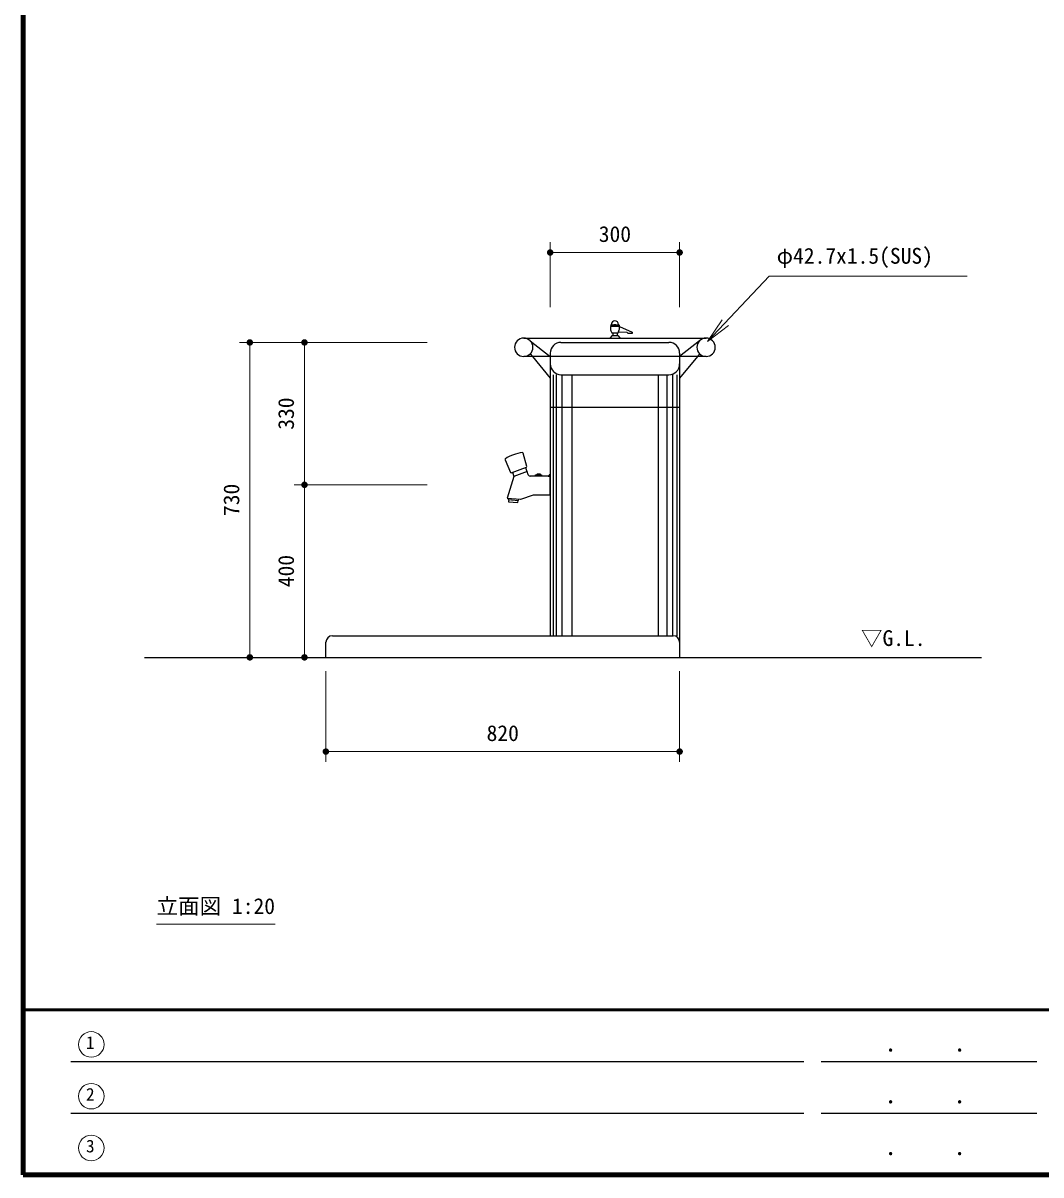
# Model space of a CAD drawing. Units: millimetres at full size, sheet at 1:20. Extents: x 300 to 8100, y 300 to 5640.
# Drawn here: x 300 to 2659, y 300 to 2970 of the extents above; entities that cross this region are included whole.
import ezdxf
from ezdxf.enums import TextEntityAlignment as Align

# ---------------------------------------------------------------- set-up
doc = ezdxf.new("R2010")
doc.units = ezdxf.units.MM
doc.header["$LTSCALE"] = 20
for name, color, linetype, lineweight in [('D-STR-DIM\u3000寸法線、寸法値', 7, 'Continuous', 13), ('D-STR-HTXT\u3000旗上げ', 7, 'Continuous', 13), ('D-STR-TXT\u3000文字列', 7, 'Continuous', 13), ('D-STR\u3000構造物外形線', 1, 'Continuous', 25), ('D-TTL-FRAM', 2, 'Continuous', 50), ('D-TTL-LINE', 7, 'Continuous', 25), ('D-TTL-TXT', 7, 'Continuous', 13), ('V-nasSTD', 3, 'Continuous', 140)]:
    doc.layers.add(name, color=color, linetype=linetype, lineweight=lineweight)
doc.styles.add('ＭＳ ゴシック', font='')
doc.styles.get('ＭＳ ゴシック').set_extended_font_data('MS Gothic')

# ---------------------------------------------------------------- blocks, each defined once
blk = doc.blocks.new('filled_dot')
at = {"color": 0, "linetype": 'Continuous', "lineweight": -2, "const_width": 1.25}
blk.add_lwpolyline([(-0.625, 0, 1), (0.625, 0, 1)], format="xyb", close=True, dxfattribs=at)
blk = doc.blocks.new('open_arrow')
at = {"color": 0, "linetype": 'Continuous', "lineweight": -2}
blk.add_lwpolyline([(7.5, 1.25), (0, 0), (7.5, -1.25)], dxfattribs=at)

msp = doc.modelspace()

# ---------------------------------------------------------------- linework, layer by layer
at = {"layer": 'D-STR-DIM\u3000寸法線、寸法値'}
for p, q in [((1521.92, 2311.74), (1521.92, 2462.17)), ((1821.92, 2311.74), (1821.92, 2462.17)), ((1821.92, 2438.17), (1521.92, 2438.17)), ((1236.95, 2229.74), (801.67, 2229.74)), ((825.67, 1499.74), (825.67, 2229.74)), ((1236.95, 2229.74), (928.35, 2229.74)), ((952.35, 1899.74), (952.35, 2229.74)), ((1236.95, 1899.74), (928.35, 1899.74)), ((1236.95, 1899.74), (928.35, 1899.74)), ((952.35, 1499.74), (952.35, 1899.74)), ((969.92, 1499.74), (801.67, 1499.74)), ((969.92, 1499.74), (928.35, 1499.74)), ((1001.92, 1467.74), (1001.92, 1257.32)), ((1821.92, 1467.74), (1821.92, 1257.32)), ((1821.92, 1281.32), (1001.92, 1281.32))]:
    msp.add_line(p, q, dxfattribs=at)
at = {"layer": 'D-STR-HTXT\u3000旗上げ'}
msp.add_lwpolyline([(1886.77, 2231.85), (2029.14, 2383.35), (2488.02, 2383.35), (2258.58, 2383.35)], dxfattribs=at)
at = {"layer": 'D-STR-TXT\u3000文字列'}
msp.add_line((609.35, 881.49), (884.35, 881.49), dxfattribs=at)
at = {"layer": 'D-STR\u3000構造物外形線'}
for p, q in [((1662.1, 2269.74), (1662.1, 2266.74)), ((1663.67, 2271.49), (1663.67, 2270.61)), ((1664.55, 2270.74), (1679.28, 2270.74)), ((1667.01, 2269.74), (1667.01, 2266.74)), ((1676.82, 2269.74), (1676.82, 2266.74)), ((1680.17, 2271.49), (1680.17, 2270.61)), ((1681.73, 2269.74), (1681.73, 2266.74)), ((1665.42, 2245.74), (1659.95, 2239.74)), ((1682.17, 2266.74), (1661.67, 2266.74)), ((1661.67, 2266.74), (1661.67, 2260.79)), ((1662.47, 2256.85), (1664.67, 2251.74)), ((1664.67, 2251.74), (1679.17, 2251.74)), ((1665.42, 2245.74), (1678.42, 2245.74)), ((1666.92, 2251.74), (1666.92, 2245.74)), ((1676.92, 2251.74), (1676.92, 2245.74)), ((1678.42, 2245.74), (1683.88, 2239.74)), ((1679.17, 2251.74), (1681.36, 2256.85)), ((1700.02, 2252.74), (1680.02, 2253.74)), ((1682.17, 2266.74), (1711.92, 2253.74)), ((1682.17, 2260.79), (1682.17, 2266.74)), ((1711.92, 2250.74), (1701.92, 2250.74)), ((1711.92, 2253.74), (1711.92, 2250.74)), ((1460.57, 2239.74), (1883.27, 2239.74)), ((1475.66, 2233.49), (1521.92, 2197.04)), ((1546.92, 2229.74), (1796.92, 2229.74)), ((1868.17, 2233.49), (1821.92, 2197.04)), ((1883.27, 2197.04), (1460.57, 2197.04)), ((1475.66, 2203.29), (1480.8, 2197.04)), ((1480.8, 2197.04), (1521.92, 2147.04)), ((1521.92, 2204.74), (1521.92, 2197.04)), ((1521.92, 2197.04), (1521.92, 1549.74)), ((1821.92, 2204.74), (1821.92, 2197.04)), ((1821.92, 2197.04), (1821.92, 1499.74)), ((1863.03, 2197.04), (1821.92, 2147.04)), ((1868.17, 2203.29), (1863.03, 2197.04)), ((1528.91, 2154.74), (1528.91, 1549.74)), ((1535.57, 2154.74), (1535.57, 1549.74)), ((1546.92, 2154.74), (1796.92, 2154.74)), ((1548.91, 2154.74), (1548.91, 1549.74)), ((1571.92, 2154.74), (1571.92, 1549.74)), ((1771.92, 2154.74), (1771.92, 1549.74)), ((1792.27, 2154.74), (1792.27, 1549.74)), ((1805.6, 2154.74), (1805.6, 1549.74)), ((1815.6, 2154.74), (1815.6, 1549.74)), ((1521.92, 2079.74), (1821.92, 2079.74)), ((1417.19, 1957.46), (1430.26, 1928.28)), ((1467.99, 1942.02), (1459.25, 1972.76)), ((1430.26, 1928.28), (1431.64, 1927.64)), ((1431.64, 1927.64), (1467.35, 1940.63)), ((1434.46, 1928.66), (1437.88, 1919.27)), ((1468.42, 1930.38), (1437.41, 1919.1)), ((1464.53, 1939.61), (1467.95, 1930.21)), ((1467.35, 1940.63), (1467.99, 1942.02)), ((1471.1, 1923.03), (1468.42, 1930.38)), ((1487.92, 1920.74), (1487.92, 1922.74)), ((1487.92, 1922.74), (1501.92, 1922.74)), ((1490.92, 1922.74), (1491.42, 1924.74)), ((1491.42, 1924.74), (1494.42, 1924.74)), ((1494.42, 1924.74), (1494.42, 1923.24)), ((1494.42, 1923.24), (1495.42, 1923.24)), ((1495.42, 1923.24), (1495.42, 1924.74)), ((1495.42, 1924.74), (1498.42, 1924.74)), ((1498.42, 1924.74), (1498.92, 1922.74)), ((1501.92, 1922.74), (1501.92, 1920.74)), ((1521.92, 1922.74), (1519.57, 1922.74)), ((1519.57, 1922.74), (1519.57, 1919.74)), ((1521.92, 1876.74), (1521.92, 1922.74)), ((1437.41, 1919.1), (1422.22, 1868.97)), ((1519.57, 1919.74), (1475.8, 1919.74)), ((1485.5, 1919.74), (1486.67, 1920.74)), ((1486.67, 1920.74), (1503.17, 1920.74)), ((1503.17, 1920.74), (1504.33, 1919.74)), ((1517.07, 1919.74), (1519.57, 1919.74)), ((1518.54, 1920.21), (1519.01, 1919.74)), ((1454.03, 1866.18), (1483.03, 1876.74)), ((1483.03, 1876.74), (1521.92, 1876.74)), ((1422.22, 1868.97), (1453.43, 1866.24)), ((1424.96, 1868.73), (1424.69, 1865.64)), ((1424.69, 1865.64), (1448.6, 1863.55)), ((1425.69, 1865.55), (1425.25, 1860.57)), ((1425.25, 1860.57), (1447.17, 1858.65)), ((1447.17, 1858.65), (1447.6, 1863.63)), ((1448.6, 1863.55), (1448.87, 1866.64)), ((1016.92, 1549.74), (1806.92, 1549.74)), ((1821.92, 1549.74), (1821.92, 1499.74)), ((1001.92, 1499.74), (1001.92, 1534.74)), ((1821.92, 1534.74), (1821.92, 1499.74)), ((581.92, 1499.74), (2521.92, 1499.74))]:
    msp.add_line(p, q, dxfattribs=at)
for points in [[(1662.1, 2269.74), (1662.39, 2269.97), (1662.68, 2270.17), (1662.98, 2270.34), (1663.29, 2270.48), (1663.6, 2270.59), (1663.92, 2270.67), (1664.24, 2270.72), (1664.55, 2270.74), (1664.87, 2270.72), (1665.19, 2270.67), (1665.51, 2270.59), (1665.82, 2270.48), (1666.13, 2270.34), (1666.43, 2270.17), (1666.72, 2269.97), (1667.01, 2269.74)], [(1676.82, 2269.74), (1677.11, 2269.97), (1677.4, 2270.17), (1677.71, 2270.34), (1678.01, 2270.48), (1678.32, 2270.59), (1678.64, 2270.67), (1678.96, 2270.72), (1679.28, 2270.74), (1679.6, 2270.72), (1679.91, 2270.67), (1680.23, 2270.59), (1680.54, 2270.48), (1680.85, 2270.34), (1681.15, 2270.17), (1681.44, 2269.97), (1681.73, 2269.74)]]:
    msp.add_lwpolyline(points, dxfattribs=at)
for centre, radius, start, end in [((1671.92, 2271.49), 8.25, 0, 180), ((1671.92, 2258.2), 12.54, 66.96497, 113.03503), ((1671.67, 2260.79), 10, 180, 203.19859), ((1672.17, 2260.79), 10, 336.80141, 0), ((1699.92, 2250.74), 2, 0, 87.12942), ((1460.57, 2218.39), 21.35, 90, 270), ((1460.57, 2218.39), 21.35, 270, 90), ((1546.92, 2204.74), 25, 90, 179.99998), ((1796.92, 2204.74), 25, 0, 90), ((1883.27, 2218.39), 21.35, 90, 270), ((1883.27, 2218.39), 21.35, 270, 90), ((1546.92, 2179.74), 25, 179.99998, 270), ((1796.92, 2179.74), 25, 270, 0), ((1419.02, 1958.27), 2, 123.39342, 204.12768), ((1467.33, 1885.05), 89.72, 96.43388, 123.41382), ((1457.33, 1972.21), 2, 16.1781, 91.54127), ((1475.8, 1924.74), 5, 200, 270), ((1517.04, 1922.27), 2.53, 270.67048, 359.32952), ((1016.92, 1534.74), 15, 90, 180), ((1806.92, 1534.74), 15, 0, 90)]:
    msp.add_arc(centre, radius, start, end, dxfattribs=at)
at = {"layer": 'D-TTL-FRAM'}
msp.add_lwpolyline([(300, 300), (8100, 300), (8100, 682.44), (300, 682.44)], close=True, dxfattribs=at)
at = {"layer": 'D-TTL-LINE'}
for p, q in [((2110.15, 562.44), (410.92, 562.44)), ((2650.15, 562.44), (2150.15, 562.44)), ((2110.15, 442.44), (410.92, 442.44)), ((2650.15, 442.44), (2150.15, 442.44))]:
    msp.add_line(p, q, dxfattribs=at)
at = {"layer": 'D-TTL-TXT'}
for centre in [(458.13, 602.53), (458.13, 482.53), (458.13, 362.53)]:
    msp.add_circle(centre, 29.61, dxfattribs=at)
at = {"layer": 'V-nasSTD'}
msp.add_lwpolyline([(300, 300), (300, 5640), (8100, 5640), (8100, 300)], close=True, dxfattribs=at)

# ---------------------------------------------------------------- block references
at = {"layer": 'D-STR-DIM\u3000寸法線、寸法値', "xscale": 6, "yscale": 6}
for p in [(1521.92, 2438.17), (1001.92, 1281.32)]:
    msp.add_blockref('filled_dot', p, dxfattribs=at)
for p, rotation in [((1821.92, 2438.17), 180), ((825.67, 2229.74), 270), ((952.35, 2229.74), 270), ((952.35, 1899.74), 90), ((952.35, 1899.74), 270), ((825.67, 1499.74), 90), ((952.35, 1499.74), 90), ((1821.92, 1281.32), 180)]:
    msp.add_blockref('filled_dot', p, dxfattribs=dict(at, rotation=rotation))
at = {"layer": 'D-STR-HTXT\u3000旗上げ', "xscale": 8, "yscale": 8, "rotation": 46.8}
msp.add_blockref('open_arrow', (1886.77, 2231.85), dxfattribs=at)

# ---------------------------------------------------------------- texts
at = {"layer": 'D-STR-DIM\u3000寸法線、寸法値', "style": 'ＭＳ ゴシック'}
for s, p in [('300', (1671.92, 2480.93)), ('820', (1411.92, 1324.07))]:
    msp.add_text(s, height=36.66, dxfattribs=at).set_placement(p, align=Align.MIDDLE_CENTER)
for s, p in [('330', (909.59, 2064.74)), ('730', (782.91, 1864.74)), ('400', (909.59, 1699.74))]:
    msp.add_text(s, height=36.66, rotation=90, dxfattribs=at).set_placement(p, align=Align.MIDDLE_CENTER)
at = {"layer": 'D-STR-HTXT\u3000旗上げ', "style": 'ＭＳ ゴシック'}
msp.add_text('φ42.7x1.5(SUS)', height=36.66, dxfattribs=at).set_placement((2046.89, 2401.1), align=Align.BOTTOM_LEFT)
at = {"layer": 'D-STR-TXT\u3000文字列', "style": 'ＭＳ ゴシック'}
for s, p in [('▽G.L.', (2242.09, 1562.75)), ('立面図 1:20', (609.35, 941.49))]:
    msp.add_text(s, height=36.66, dxfattribs=at).set_placement(p, align=Align.TOP_LEFT)
at = {"layer": 'D-TTL-TXT', "style": 'ＭＳ ゴシック'}
for s, height, p in [('1', 29.33, (445.91, 583.52)), ('.', 43.99, (2295.92, 572.84)), ('.', 43.99, (2455.92, 572.84)), ('2', 29.33, (445.91, 463.52)), ('.', 43.99, (2295.92, 452.84)), ('.', 43.99, (2455.92, 452.84)), ('3', 29.33, (445.91, 343.52)), ('.', 43.99, (2295.92, 332.84)), ('.', 43.99, (2455.92, 332.84))]:
    msp.add_text(s, height=height, dxfattribs=at).set_placement(p, align=Align.BOTTOM_LEFT)

doc.saveas('drawing.dxf')
